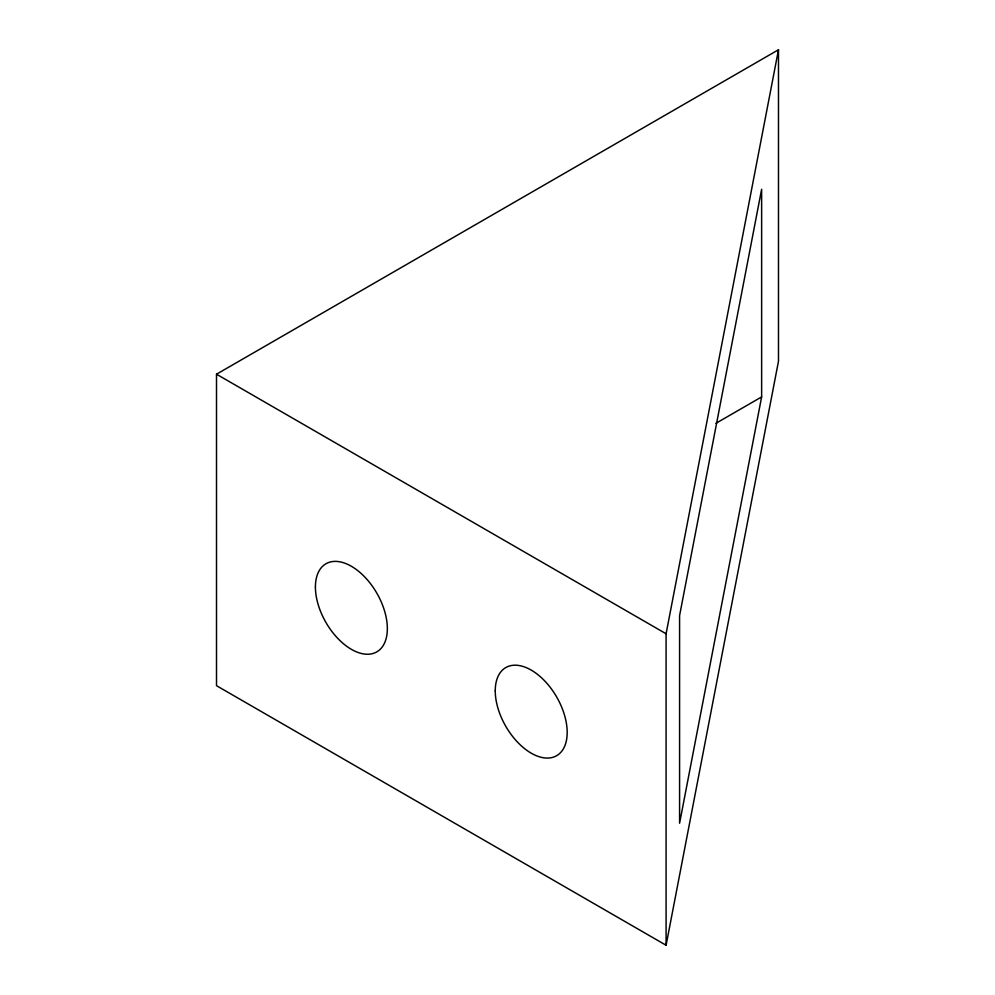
<?xml version="1.0" encoding="UTF-8"?>
<svg xmlns="http://www.w3.org/2000/svg" width="995" height="995" viewBox="0 0 995 995"><rect width="100%" height="100%" fill="white"/><g stroke="black" fill="none" stroke-linecap="round" stroke-linejoin="round"><path stroke-width="1.49" d="M666.09 945.25L666.09 633.765L778.488 49.75L216.512 374.207L216.512 685.692L666.09 945.25L778.488 361.235L778.488 49.75M761.635 396.918L679.585 823.251L679.585 615.594L761.635 189.261L761.635 396.918L715.903 423.323M216.512 374.207L666.09 633.765M315.415 587.05A50.869 29.365 60 0 0 369.369 654.163A50.869 29.365 60 0 0 369.369 582.237A50.869 29.365 60 0 0 315.415 587.05M495.249 690.878A50.869 29.365 60 0 0 549.203 757.991A50.869 29.365 60 0 0 549.203 686.053A50.869 29.365 60 0 0 495.249 690.878"/></g></svg>
